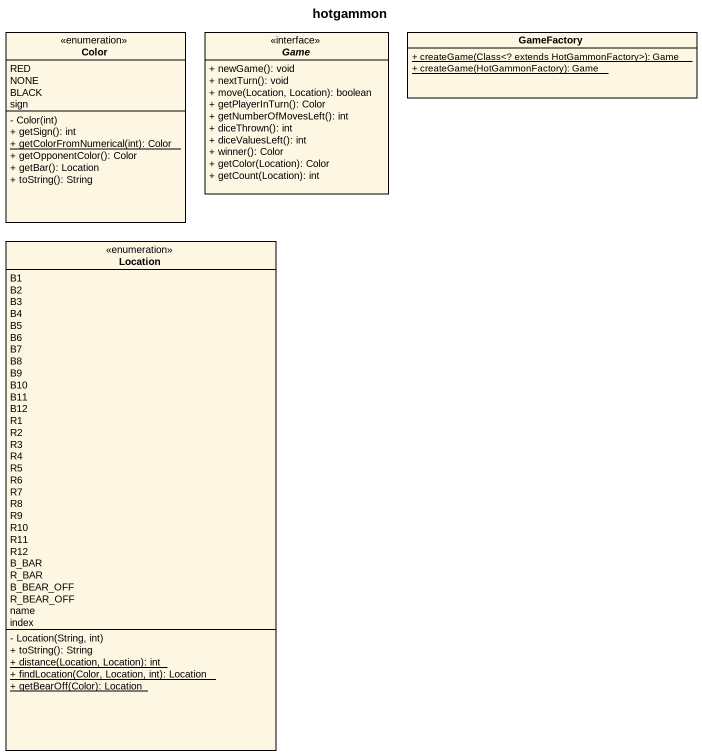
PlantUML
@startuml
title hotgammon
hide circle
hide empty members
skinparam classAttributeIconSize 0
enum Color {
  RED
  NONE
  BLACK
  sign
  - Color(int)
  + getSign(): int
  {static} + getColorFromNumerical(int): Color
  + getOpponentColor(): Color
  + getBar(): Location
  + toString(): String
}
interface Game <<interface>> {
  + newGame(): void
  + nextTurn(): void
  + move(Location, Location): boolean
  + getPlayerInTurn(): Color
  + getNumberOfMovesLeft(): int
  + diceThrown(): int
  + diceValuesLeft(): int
  + winner(): Color
  + getColor(Location): Color
  + getCount(Location): int
}
class GameFactory {
  {static} + createGame(Class<? extends HotGammonFactory>): Game
  {static} + createGame(HotGammonFactory): Game
}
enum Location {
  B1
  B2
  B3
  B4
  B5
  B6
  B7
  B8
  B9
  B10
  B11
  B12
  R1
  R2
  R3
  R4
  R5
  R6
  R7
  R8
  R9
  R10
  R11
  R12
  B_BAR
  R_BAR
  B_BEAR_OFF
  R_BEAR_OFF
  name
  index
  - Location(String, int)
  + toString(): String
  {static} + distance(Location, Location): int
  {static} + findLocation(Color, Location, int): Location
  {static} + getBearOff(Color): Location
}
@enduml
